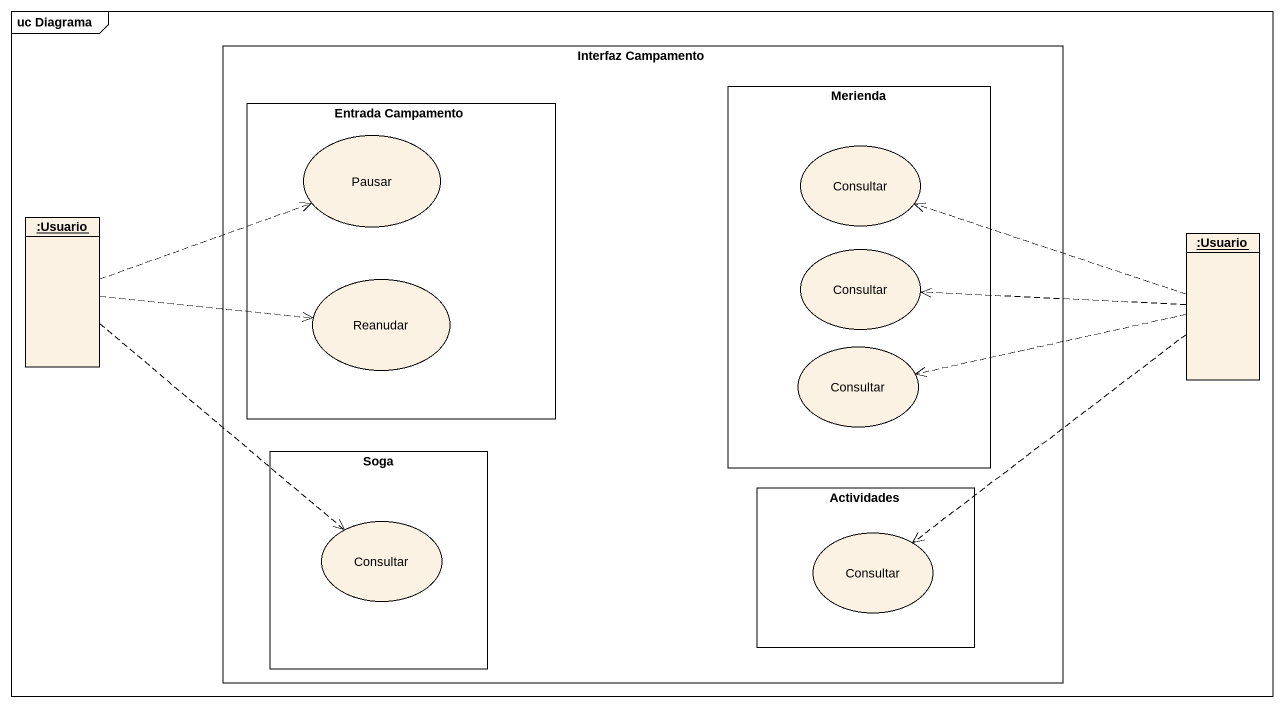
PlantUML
@startuml
mainframe uc Diagrama
allowmixing
hide circle
hide empty members
rectangle "Interfaz Campamento" as Interfaz_Campamento {
  rectangle "Entrada Campamento" as Entrada_Campamento {
    usecase Pausar
    usecase Reanudar
  }
  rectangle Merienda {
    usecase Consultar
    usecase "Consultar" as Consultar_2
    usecase "Consultar" as Consultar_3
  }
  rectangle Soga {
    usecase "Consultar" as Consultar_4
  }
  rectangle Actividades {
    usecase "Consultar" as Consultar_5
  }
}
object ":Usuario" as Usuario
object ":Usuario" as Usuario_2
Usuario .right.> Pausar
Usuario .right.> Reanudar
Usuario ..> Consultar_4
Usuario_2 .left.> Consultar
Usuario_2 .left.> Consultar_2
Usuario_2 .left.> Consultar_3
Usuario_2 ..> Consultar_5
@enduml
